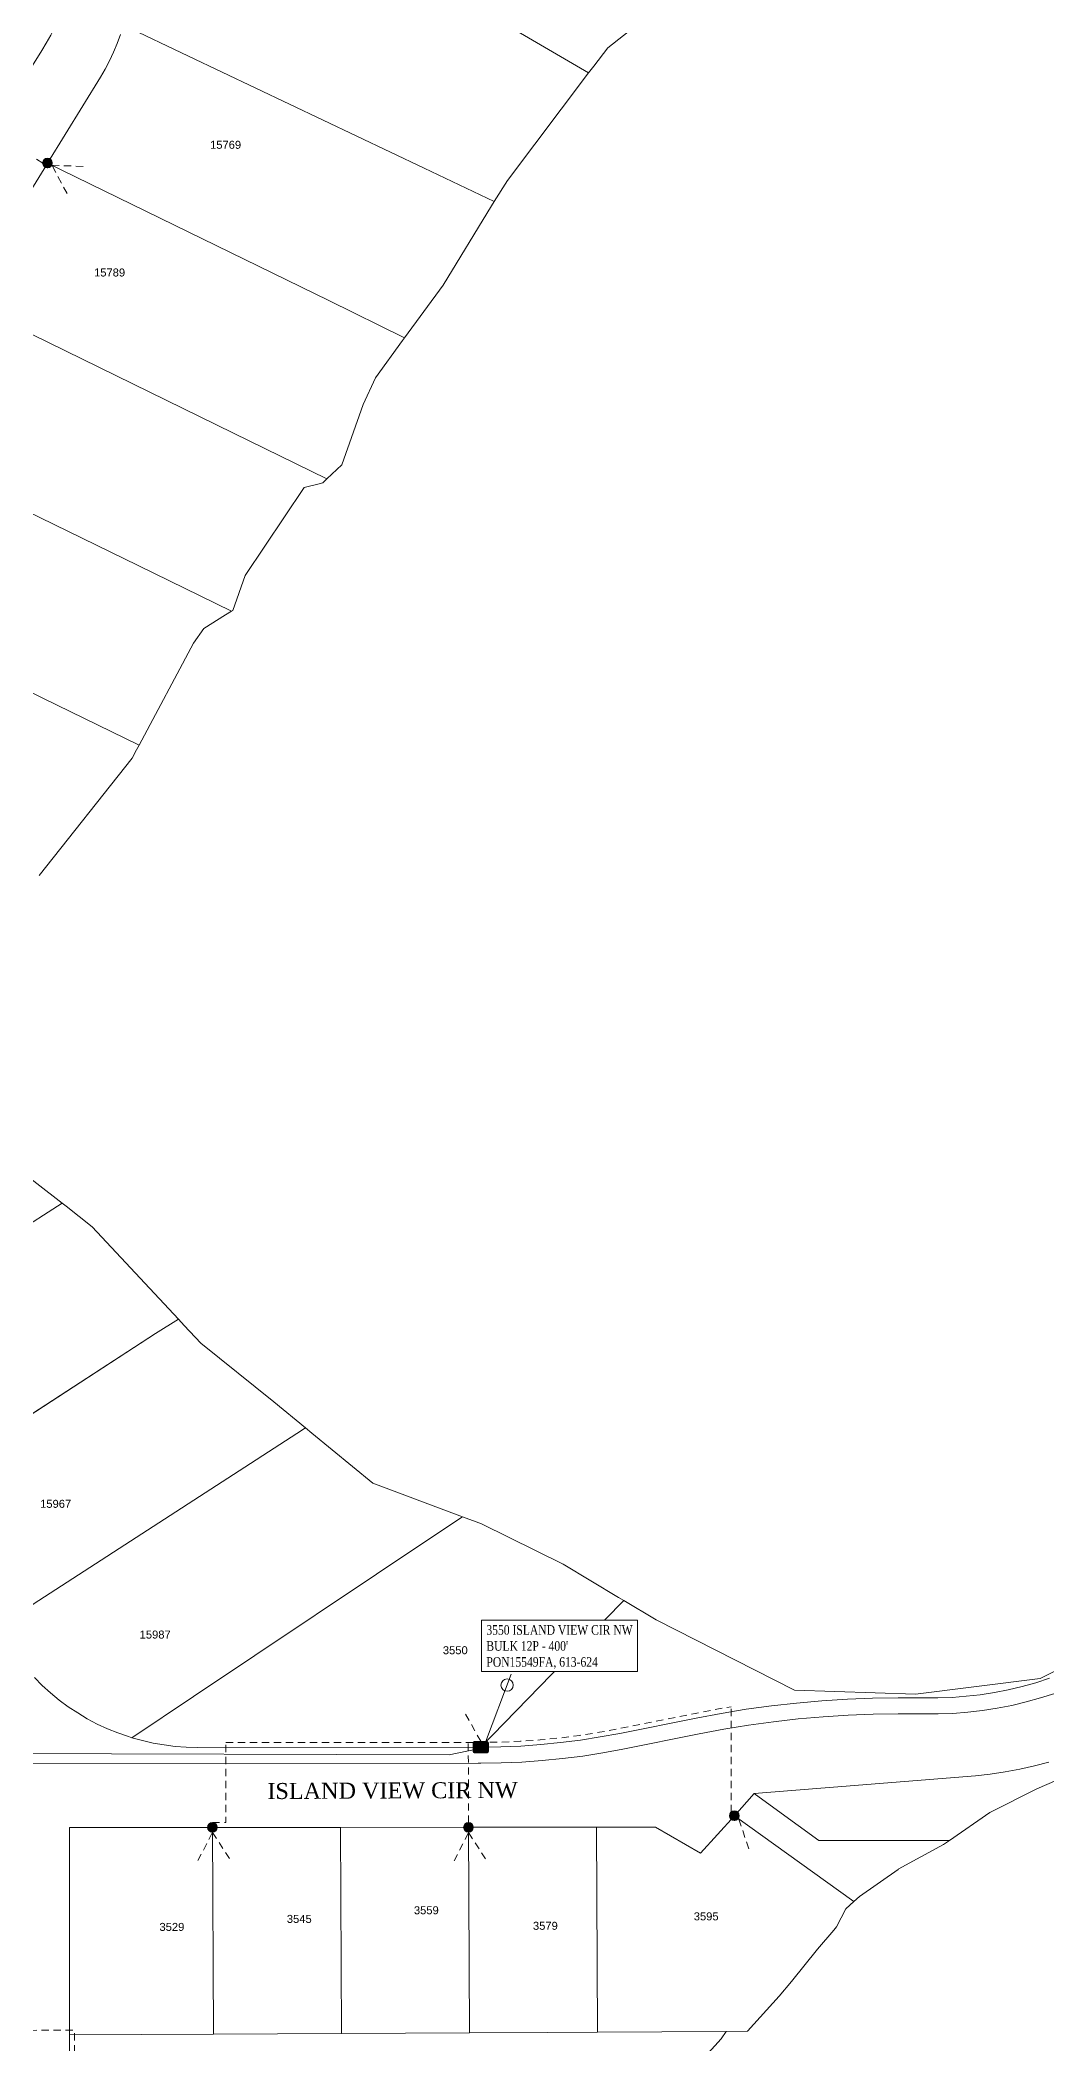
# Model space of a CAD drawing. Header units: feet. Extents: x 865220 to 2774701, y -2240498 to 961524.
# Drawn here: x 2767806 to 2768435, y 954671 to 955923 of the extents above; entities that cross this region are included whole.
import ezdxf
from ezdxf.enums import TextEntityAlignment as Align
from ezdxf.lldxf.tags import DXFTag

# ---------------------------------------------------------------- set-up
doc = ezdxf.new("R2010")
doc.units = ezdxf.units.FT
doc.header["$LTSCALE"] = 0.015
doc.header["$MEASUREMENT"] = 0
doc.linetypes.add('DASHED', pattern=[5, 3, -2])
for name, color, linetype, lineweight in [('144D', 112, '144D', 5), ('72A', 112, '72A', 5), ('DROP BURIED', 7, 'DASHED', 5), ('Parcels', 7, 'Continuous', 0), ('PROP_TEL', 6, 'Continuous', 5), ('RUNNING LINE (UNDERGROUND)', 10, 'Continuous', 40), ('TAIL', 1, 'MST', 5), ('TERMINALS', 7, 'Continuous', 5)]:
    doc.layers.add(name, color=color, linetype=linetype, lineweight=lineweight)
for name, color, linetype in [('Scott County Addresses', 7, 'Continuous'), ('STREET NAME', 7, 'Continuous'), ('TELEPHONE STRUCT-PROP', 6, 'Continuous')]:
    doc.layers.add(name, color=color, linetype=linetype)
doc.styles.add('Dimensions 100', font='arial.ttf')
doc.styles.add('Line', font='txt.shx', dxfattribs={"height": 3})
doc.styles.add('SIMPLEX', font='times.ttf', dxfattribs={"width": 0.8})
doc.styles.get("Standard").update_dxf_attribs({"font": 'times.ttf'})
doc.styles.add('Utilities', font='arial.ttf', dxfattribs={"height": 2.5})
tags = doc.linetypes.add('144D', pattern='A,80,-5,["144D",Line,S=1.5,R=0,X=0,Y=-1.5],-24', length=109).pattern_tags.tags
tags[6] = DXFTag(74, 10)
tags = doc.linetypes.add('72A', pattern='A,80,-5,["72A",Line,S=1.5,R=0,X=0,Y=-1.5],-20', length=105).pattern_tags.tags
tags[6] = DXFTag(74, 10)
tags = doc.linetypes.add('MST', pattern='A,5,-5,5,-5,["TAIL",Line,S=1.5,R=0,X=0,Y=-1.5],-20', length=40).pattern_tags.tags
tags[10] = DXFTag(74, 10)

# ---------------------------------------------------------------- blocks, each defined once
blk = doc.blocks.new('ACMAP_ANN_TEMPLATE_Scott County Address')
at = {"layer": 'Scott County Addresses', "style": 'Dimensions 100'}
blk.add_attdef('ScottCountyAddress', (0, 0), '', height=50, dxfattribs=at)
blk = doc.blocks.new('NEW HH')
at = {"ltscale": 40, "true_color": 0xffffff}
h = blk.add_hatch(color=7, dxfattribs=at)
h.dxf.hatch_style = 1
h.paths.add_polyline_path([(-0.061, -0.031, 0.414214), (-0.046, -0.046), (0.046, -0.046, 0.414214), (0.061, -0.031), (0.061, 0.031, 0.414214), (0.046, 0.046), (-0.046, 0.046, 0.414214), (-0.061, 0.031)])
at = {"layer": 'RUNNING LINE (UNDERGROUND)', "color": 6, "lineweight": 0, "const_width": 0.005, "flags": 128}
blk.add_lwpolyline([(-0.061, 0.031), (-0.061, -0.031, 0.414214), (-0.046, -0.046), (0.046, -0.046, 0.414214), (0.061, -0.031), (0.061, 0.031, 0.414214), (0.046, 0.046), (-0.046, 0.046, 0.414214)], format="xyb", close=True, dxfattribs=at)
at = {"layer": 'TELEPHONE STRUCT-PROP', "color": 18, "true_color": 0x000000, "style": 'Utilities'}
blk.add_text('HH', height=0.05, dxfattribs=at).set_placement((0, 0), align=Align.MIDDLE_CENTER)
blk = doc.blocks.new('Proposed FlowerPot')
at = {"lineweight": 5, "ltscale": 100, "true_color": 0xffffff}
h = blk.add_hatch(color=7, dxfattribs=at)
h.dxf.hatch_style = 1
h.paths.add_polyline_path([(-0.06, 0, 0.414214), (0, -0.06, 0.414214), (0.06, 0, 0.414214), (0, 0.06, 0.414214)])
at = {"lineweight": 5, "ltscale": 100}
blk.add_circle((0, 0), 0.0604, dxfattribs=at)
at = {"layer": 'RUNNING LINE (UNDERGROUND)', "color": 6, "lineweight": 5, "const_width": 0.00907, "flags": 128}
blk.add_lwpolyline([(-0.06, 0, -0.414214), (0, 0.06, -0.414214), (0.06, 0, -0.414214), (0, -0.06, -0.414214), (-0.06, 0)], format="xyb", dxfattribs=at)
at = {"color": 18, "linetype": 'ByBlock', "lineweight": 5, "ltscale": 100, "true_color": 0x000000, "style": 'Dimensions 100'}
blk.add_text('F', height=0.0744, dxfattribs=at).set_placement((-0.029, -0.037))
blk = doc.blocks.new('TERMINAL')
at = {"lineweight": 5, "ltscale": 0.5, "flags": 128}
blk.add_lwpolyline([(-0.1, -0.6), (-0.1, 44.8)], dxfattribs=at)
at = {"lineweight": 5, "ltscale": 0.5}
blk.add_circle((-0.1, 37.6), 3.83, dxfattribs=at)

msp = doc.modelspace()

# ---------------------------------------------------------------- linework, layer by layer
at = {"layer": '144D', "lineweight": 5, "ltscale": 100, "flags": 128}
msp.add_lwpolyline([(2768004.9, 956736.2), (2768021.1, 956707.8), (2768017.1, 956695.5), (2768013.4, 956685.4), (2768009.3, 956675.4), (2768004.7, 956665.7), (2767999.7, 956656.2), (2767994.3, 956646.8), (2767988.6, 956637.7), (2767982.4, 956628.9), (2767975.9, 956620.3), (2767969.1, 956612), (2767962.1, 956604.2), (2767925.3, 956565.1), (2767924.7, 956564.5), (2767900.2, 956538.4), (2767819.7, 956452.6), (2767826.6, 956445.4), (2767822.5, 956441), (2767943.8, 956314.6), (2768032.8, 956221.9), (2768036, 956218), (2768039, 956213.2), (2768041.2, 956207.9), (2768042.7, 956202.4), (2768043.4, 956196.7), (2768043.3, 956191), (2768042.4, 956185.3), (2768040.7, 956179.9), (2768038.2, 956174.7), (2768035, 956169.9), (2768031.7, 956166.2), (2767977.5, 956113.9), (2767973.7, 956110.1), (2767925.8, 956063.8), (2767916.1, 956054.8), (2767906.2, 956045.9), (2767895.5, 956036.9), (2767885, 956028.5), (2767874.2, 956020.4), (2767863.4, 956012.7), (2767857.7, 956008.5), (2767852.4, 956004.3), (2767847.4, 955999.8), (2767842.5, 955995.1), (2767837.9, 955990.1), (2767835.5, 955987.3), (2767831.3, 955982.1), (2767827.5, 955976.8), (2767823.9, 955971.3), (2767823.3, 955970.3), (2767822.9, 955961.1), (2767822.2, 955955.1), (2767821.1, 955949), (2767819.6, 955943.1), (2767817.7, 955937.3), (2767815.5, 955931.6), (2767812.8, 955926.1), (2767809.9, 955921.1), (2767807.1, 955916.5), (2767799.3, 955903.8), (2767757.3, 955835.7), (2767715.3, 955767.6), (2767673.3, 955699.6), (2767640.3, 955645.8), (2767614.3, 955642)], dxfattribs=at)
at = {"layer": 'DROP BURIED', "lineweight": 5, "ltscale": 100, "flags": 128}
for points in [[(2767807.7, 955846.2), (2767756.3, 955877.9)], [(2767922.2, 954859.1), (2768079.8, 954859.2), (2768081.5, 954859.2), (2768093.9, 954859.4), (2768106.3, 954859.9), (2768118.7, 954860.8), (2768131.1, 954862), (2768143.4, 954863.6), (2768155.6, 954865.5), (2768167.8, 954867.8), (2768215.5, 954877.3), (2768231.2, 954880.3), (2768237.9, 954881.4)], [(2768237.9, 954815.6), (2768237.9, 954881.4)], [(2767913.8, 954809.1), (2767922.2, 954809.1), (2767922.2, 954859.1)], [(2768073.8, 954809.1), (2768073.7, 954859.2)], [(2767664.5, 954678.7), (2767726.6, 954678.9), (2767827.5, 954679.4), (2767827.5, 954676.4), (2767827.5, 954651.6), (2767827.5, 954627.3)]]:
    msp.add_lwpolyline(points, dxfattribs=at)
at = {"layer": 'DROP BURIED', "lineweight": 5, "ltscale": 100}
for points in [[(2767822.9, 955827.1), (2767813.5, 955844.8), (2767833.5, 955844.1)], [(2768081.5, 954859.9), (2768071.7, 954877.3)], [(2768249, 954792.7), (2768242.6, 954811.7)], [(2767904.7, 954785.3), (2767913.9, 954803), (2767924.7, 954786.2)], [(2768064.8, 954785.1), (2768073.9, 954802.8), (2768084.7, 954786)]]:
    msp.add_lwpolyline(points, dxfattribs=at)
at = {"layer": 'Parcels', "lineweight": 5}
for p, q in [((2768160.8, 955918.1), (2768197.1, 955946.8)), ((2768148.9, 955902.5), (2768086.4, 955939.1)), ((2767856.3, 955926.5), (2767854.3, 955920.9)), ((2767898.9, 955913), (2767858.6, 955932.2)), ((2767849.5, 955910.1), (2767846.8, 955904.9)), ((2767852, 955915.5), (2767849.5, 955910.1)), ((2767854.3, 955920.9), (2767852, 955915.5)), ((2768046.1, 955843), (2767898.9, 955913)), ((2768152.1, 955906.7), (2768160.8, 955918.1)), ((2767843.8, 955899.8), (2767810.7, 955846.2)), ((2767846.8, 955904.9), (2767843.8, 955899.8)), ((2768098.1, 955835.3), (2768148.9, 955902.5)), ((2768148.9, 955902.5), (2768152.1, 955906.7)), ((2767810.7, 955846.2), (2767810.2, 955845.3)), ((2767986.5, 955760.2), (2767810.7, 955846.2)), ((2767810.7, 955846.2), (2767986.5, 955760.2)), ((2767810.2, 955845.3), (2767757.7, 955760.2)), ((2768089.9, 955822.1), (2768046.1, 955843)), ((2768089.9, 955822.1), (2768098.1, 955835.3)), ((2768088.3, 955819.5), (2768089.9, 955822.1)), ((2768089.9, 955822.1), (2768089.9, 955822.1)), ((2768057.9, 955769.9), (2768088.3, 955819.5)), ((2767926.9, 955677.4), (2767757.7, 955760.2)), ((2767757.7, 955760.2), (2767926.9, 955677.4)), ((2768033.9, 955737), (2767986.5, 955760.2)), ((2768033.9, 955737), (2768057.9, 955769.9)), ((2768015.7, 955711.9), (2768032.6, 955735.2)), ((2768032.6, 955735.2), (2768033.9, 955737)), ((2768033.9, 955737), (2768033.9, 955737)), ((2768008, 955695.3), (2768015.7, 955711.9)), ((2767994.6, 955657.7), (2768008, 955695.3)), ((2767867.4, 955594.6), (2767711.5, 955670.9)), ((2767711.5, 955670.9), (2767867.4, 955594.6)), ((2767985.3, 955648.8), (2767926.9, 955677.4)), ((2767971.2, 955643.4), (2767980.5, 955645.8)), ((2767980.5, 955645.8), (2767982.8, 955646.4)), ((2767982.8, 955646.4), (2767985.3, 955648.8)), ((2767985.3, 955648.8), (2767994.6, 955657.7)), ((2767985.3, 955648.8), (2767985.3, 955648.8)), ((2767934.3, 955588.5), (2767971.2, 955643.4)), ((2767651.6, 955588.3), (2767807.8, 955511.8)), ((2767925.7, 955566.1), (2767867.4, 955594.6)), ((2767867.4, 955594.6), (2767925.7, 955566.1)), ((2767926.5, 955566.6), (2767934.3, 955588.5)), ((2767908.4, 955555.4), (2767922, 955563.8)), ((2767922, 955563.8), (2767925.7, 955566.1)), ((2767925.7, 955566.1), (2767926.5, 955566.6)), ((2767925.7, 955566.1), (2767925.7, 955566.1)), ((2767867.9, 955482.4), (2767901.9, 955546.1)), ((2767901.9, 955546.1), (2767908.4, 955555.4)), ((2767867.9, 955482.4), (2767807.8, 955511.8)), ((2767805.5, 955401), (2767863.6, 955474.3)), ((2767863.6, 955474.3), (2767866.4, 955479.5)), ((2767866.4, 955479.5), (2767867.9, 955482.4)), ((2767867.9, 955482.4), (2767867.9, 955482.4)), ((2767819.8, 955196.2), (2767790.1, 955219.3)), ((2767819.8, 955196.2), (2767790.1, 955177)), ((2767790.1, 955177), (2767819.8, 955196.2)), ((2767822.3, 955194.3), (2767819.8, 955196.2)), ((2767819.8, 955196.2), (2767819.8, 955196.2)), ((2767838.7, 955181.5), (2767822.3, 955194.3)), ((2767892.5, 955123.8), (2767838.7, 955181.5)), ((2767892.5, 955123.8), (2767878.3, 955114.7)), ((2767878.3, 955114.7), (2767892.5, 955123.8)), ((2767896.2, 955119.8), (2767892.5, 955123.8)), ((2767892.5, 955123.8), (2767892.5, 955123.8)), ((2767906.6, 955108.7), (2767896.2, 955119.8)), ((2767878.3, 955114.7), (2767711.2, 955006.2)), ((2767711.2, 955006.2), (2767878.3, 955114.7)), ((2767952.1, 955072), (2767906.6, 955108.7)), ((2767971.9, 955055.8), (2767952.1, 955072)), ((2767776.8, 954929.5), (2767966.5, 955052.3)), ((2767971.9, 955055.8), (2767966.5, 955052.3)), ((2767966.5, 955052.3), (2767971.9, 955055.8)), ((2767975.9, 955052.5), (2767971.9, 955055.8)), ((2767971.9, 955055.8), (2767971.9, 955055.8)), ((2768014.1, 955021.3), (2767975.9, 955052.5)), ((2768070, 955000.2), (2768014.1, 955021.3)), ((2768054.7, 954990), (2768070, 955000.2)), ((2768078.6, 954997), (2768070, 955000.2)), ((2768070, 955000.2), (2768070, 955000.2)), ((2768081.9, 954995.7), (2768078.6, 954997)), ((2768132.9, 954970.5), (2768081.9, 954995.7)), ((2768054.7, 954990), (2767901.9, 954887.9)), ((2768167.5, 954949.8), (2768132.9, 954970.5)), ((2768147.8, 954924.3), (2768170.8, 954947.8)), ((2768170.8, 954947.8), (2768167.5, 954949.8)), ((2768170.8, 954947.8), (2768170.8, 954947.8)), ((2768191.1, 954935.7), (2768170.8, 954947.8)), ((2768277.5, 954891.9), (2768191.1, 954935.7)), ((2768512.8, 954939.6), (2768431.1, 954899.2)), ((2768147.8, 954924.3), (2768081.5, 954856.2)), ((2767802.5, 954899.8), (2767807.4, 954894.8)), ((2767807.4, 954894.8), (2767812.6, 954890.1)), ((2768431.1, 954899.2), (2768353.1, 954889.3)), ((2767812.6, 954890.1), (2767818.1, 954885.7)), ((2767818.1, 954885.7), (2767823.7, 954881.5)), ((2767863.4, 954862.1), (2767901.9, 954887.9)), ((2768353.1, 954889.3), (2768277.5, 954891.9)), ((2767823.7, 954881.5), (2767829.6, 954877.6)), ((2767829.6, 954877.6), (2767835.6, 954874)), ((2767835.6, 954874), (2767841.8, 954870.7)), ((2767841.8, 954870.7), (2767848.2, 954867.7)), ((2767848.2, 954867.7), (2767854.7, 954865.1)), ((2767854.7, 954865.1), (2767861.3, 954862.8)), ((2767861.3, 954862.8), (2767863.4, 954862.1)), ((2767863.4, 954862.1), (2767870.1, 954860.3)), ((2767870.1, 954860.3), (2767876.8, 954858.8)), ((2767876.8, 954858.8), (2767883.6, 954857.6)), ((2767883.6, 954857.6), (2767890.5, 954856.7)), ((2767890.5, 954856.7), (2767897.4, 954856.2)), ((2767897.4, 954856.2), (2767904.3, 954856)), ((2768427.6, 954844.6), (2768418.4, 954842.5)), ((2768436.6, 954846.9), (2768427.6, 954844.6)), ((2768390.6, 954838.3), (2768252.4, 954827.2)), ((2768399.9, 954839.4), (2768390.6, 954838.3)), ((2768409.2, 954840.8), (2768399.9, 954839.4)), ((2768418.4, 954842.5), (2768409.2, 954840.8)), ((2768429.1, 954830.2), (2768458.8, 954843.2)), ((2768252.4, 954827.2), (2768240, 954813.4)), ((2768267, 954816.6), (2768252.4, 954827.2)), ((2768399.7, 954815.3), (2768429.1, 954830.2)), ((2768240, 954813.4), (2768218.9, 954790)), ((2768314.6, 954759.8), (2768240, 954813.4)), ((2768240, 954813.4), (2768314.6, 954759.8)), ((2768292.8, 954797.9), (2768267, 954816.6)), ((2768374.4, 954797.9), (2768399.7, 954815.3)), ((2767904.4, 954806.1), (2767824.4, 954806)), ((2767913.8, 954806.1), (2767904.4, 954806.1)), ((2767993.8, 954806.1), (2767913.8, 954806.1)), ((2767913.8, 954806.1), (2767914.5, 954676.9)), ((2767913.8, 954806.1), (2767913.8, 954806.1)), ((2768073.8, 954806.2), (2767993.8, 954806.1)), ((2767994.5, 954677.3), (2767993.8, 954806.1)), ((2767993.8, 954806.1), (2767993.8, 954806.1)), ((2768153.8, 954806.3), (2768073.8, 954806.2)), ((2768073.8, 954806.2), (2768074.5, 954677.7)), ((2768073.8, 954806.2), (2768073.8, 954806.2)), ((2768154.4, 954678.2), (2768153.8, 954806.3)), ((2768153.8, 954806.3), (2768153.8, 954806.3)), ((2768190.7, 954806.3), (2768153.8, 954806.3)), ((2768218.9, 954790), (2768190.7, 954806.3)), ((2768292.8, 954797.9), (2768352.8, 954797.9)), ((2768292.8, 954797.9), (2768292.8, 954797.9)), ((2768342.4, 954779.9), (2768370.6, 954795.4)), ((2768374.4, 954797.9), (2768352.8, 954797.9)), ((2768370.6, 954795.4), (2768374.4, 954797.9)), ((2768318.2, 954763), (2768342.4, 954779.8)), ((2768342.4, 954779.8), (2768342.4, 954779.9)), ((2768309.6, 954755.3), (2768314.6, 954759.8)), ((2768314.6, 954759.8), (2768318.2, 954763)), ((2768314.6, 954759.8), (2768314.6, 954759.8)), ((2768303.9, 954743.9), (2768309.6, 954755.3)), ((2768292, 954729.9), (2768302.2, 954741.9)), ((2768302.2, 954741.9), (2768303.9, 954743.9)), ((2768275.6, 954709.8), (2768292, 954729.9)), ((2768268, 954700.7), (2768275.6, 954709.8)), ((2768248.2, 954678.7), (2768268, 954700.7)), ((2767824.5, 954676.4), (2767914.5, 954676.9)), ((2767994.5, 954677.3), (2767914.5, 954676.9)), ((2767914.5, 954676.9), (2767914.5, 954676.9)), ((2767994.5, 954677.3), (2768074.5, 954677.7)), ((2768074.5, 954677.7), (2768122.9, 954678)), ((2768154.4, 954678.2), (2768122.9, 954678)), ((2768234.8, 954678.6), (2768154.4, 954678.2)), ((2768221.8, 954662.9), (2768231.7, 954673.9)), ((2768231.7, 954673.9), (2768234.8, 954678.6)), ((2768234.8, 954678.6), (2768248.2, 954678.7))]:
    msp.add_line(p, q, dxfattribs=at)
for points in [[(2767904.3, 954856), (2768079.8, 954856.2), (2768081.5, 954856.2), (2768094, 954856.4), (2768106.5, 954856.9), (2768119, 954857.8), (2768131.4, 954859.1), (2768143.8, 954860.6), (2768156.1, 954862.6), (2768168.4, 954864.8), (2768216.1, 954874.4), (2768231.7, 954877.3), (2768247.4, 954879.9), (2768263.1, 954882), (2768278.9, 954883.8), (2768294.7, 954885.2), (2768310.6, 954886.2), (2768326.4, 954886.9), (2768342.3, 954887.1), (2768358.2, 954887), (2768367.1, 954887), (2768376, 954887.3), (2768384.9, 954888), (2768393.7, 954889), (2768402.5, 954890.4), (2768411.2, 954892.1), (2768419.9, 954894.2), (2768428.4, 954896.5), (2768436.9, 954899.3)], [(2767824.4, 954806), (2767824.5, 954676.4), (2767824.5, 954651.6), (2767824.5, 954627.3)]]:
    msp.add_lwpolyline(points, dxfattribs=at)
at = {"layer": 'TAIL', "lineweight": 5, "ltscale": 100, "flags": 128}
msp.add_lwpolyline([(2767755.1, 954843.5), (2767780.1, 954852.2), (2768061.8, 954851.4), (2768078.8, 954855)], dxfattribs=at)

# ---------------------------------------------------------------- block references
at = {"layer": 'PROP_TEL', "lineweight": 5}
for name, p, xscale, yscale, zscale in [('Proposed FlowerPot', (2767810.7, 955846.2), 50, 50, 50), ('NEW HH', (2768081.5, 954856.2), 80, 80, 80), ('Proposed FlowerPot', (2767913.8, 954806.1), 50, 50, 50), ('Proposed FlowerPot', (2768073.8, 954806.1), 50, 50, 50), ('Proposed FlowerPot', (2768240, 954813.4), 50, 50, 50)]:
    msp.add_blockref(name, p, dxfattribs=dict(at, xscale=xscale, yscale=yscale, zscale=zscale))
at = {"layer": 'Scott County Addresses', "lineweight": 5, "xscale": 0.1, "yscale": 0.1, "zscale": 0.1}
for p, values in [((2767912.3, 955855.1), {'ScottCountyAddress': '15769'}), ((2767839.8, 955775.3), {'ScottCountyAddress': '15789'}), ((2767806.1, 955005.8), {'ScottCountyAddress': '15967'}), ((2767868.3, 954924.1), {'ScottCountyAddress': '15987'}), ((2768057.8, 954914.3), {'ScottCountyAddress': '3550'}), ((2768039.7, 954751.8), {'ScottCountyAddress': '3559'}), ((2767880.7, 954741.4), {'ScottCountyAddress': '3529'}), ((2767960.3, 954746.4), {'ScottCountyAddress': '3545'}), ((2768114.1, 954742.1), {'ScottCountyAddress': '3579'}), ((2768214.6, 954748), {'ScottCountyAddress': '3595'})]:
    msp.add_blockref('ACMAP_ANN_TEMPLATE_Scott County Address', p, dxfattribs=at).add_auto_attribs(values)
at = {"layer": 'TERMINALS', "lineweight": 5, "ltscale": 0.5, "rotation": 339.4581927639206}
msp.add_blockref('TERMINAL', (2768084.8, 954859.8), dxfattribs=at)

# ---------------------------------------------------------------- texts
at = {"layer": 'STREET NAME', "lineweight": 5, "ltscale": 40, "insert": (2767948.1, 954833.8), "char_height": 10, "attachment_point": 1, "rotation": 0.2598}
msp.add_mtext('ISLAND VIEW CIR NW', dxfattribs=at)

# ---------------------------------------------------------------- next in the draw order: texts
at = {"layer": 'TERMINALS', "lineweight": 5, "ltscale": 0.5, "insert": (2768085, 954932.5), "char_height": 6, "attachment_point": 1, "style": 'SIMPLEX', "bg_fill": 19, "box_fill_scale": 1.5, "bg_fill_color": 256, "bg_fill_transparency": 0}
msp.add_mtext("3550 ISLAND VIEW CIR NW\\PBULK 12P - 400'\\PPON15549FA, 613-624", dxfattribs=at)

# ---------------------------------------------------------------- next in the draw order: linework, layer by layer
at = {"layer": '72A', "lineweight": 5, "ltscale": 100, "flags": 128}
msp.add_lwpolyline([(2767614.3, 955642), (2767622.1, 955616.2), (2767589.3, 955563.4), (2767547.3, 955495.3), (2767527.4, 955463.1), (2767522.7, 955455.2), (2767518.3, 955447.2), (2767514.2, 955439.1), (2767510.3, 955430.9), (2767507.7, 955425), (2767507.4, 955424.2), (2767507, 955423.2), (2767506.5, 955422.2), (2767506.2, 955421.3), (2767505.8, 955420.3), (2767505.4, 955419.4), (2767505, 955418.4), (2767504.6, 955417.4), (2767504.2, 955416.4), (2767503.8, 955415.4), (2767503.5, 955414.5), (2767503.1, 955413.5), (2767502.7, 955412.5), (2767502.4, 955411.5), (2767501.7, 955409.7), (2767498.7, 955400.8), (2767496, 955392), (2767493.6, 955383.1), (2767491.5, 955374.1), (2767489.7, 955365), (2767488.2, 955356.2), (2767487, 955347.3), (2767486.1, 955338.4), (2767485.5, 955329.4), (2767485.1, 955320.4), (2767485.1, 955311.4), (2767485.2, 955303.8), (2767485.6, 955296.1), (2767486.3, 955286.8), (2767487.4, 955277.6), (2767488.7, 955268.4), (2767490.3, 955259.3), (2767492.3, 955250.2), (2767494.5, 955241.2), (2767497.1, 955232.1), (2767497.6, 955230.2), (2767498.2, 955228.3), (2767501.3, 955219.1), (2767501.6, 955218.3), (2767502, 955217.3), (2767502.3, 955216.3), (2767502.7, 955215.3), (2767503.4, 955213.5), (2767506.8, 955204.9), (2767510.4, 955196.5), (2767514.3, 955188.2), (2767518.5, 955180.1), (2767522.9, 955172.1), (2767527.6, 955164.3), (2767623.6, 955046.9), (2767675.7, 954986.2), (2767730.8, 954921.8), (2767738.1, 954913.2), (2767743.3, 954906.8), (2767748.4, 954900), (2767753.2, 954893), (2767757.7, 954885.8), (2767761.8, 954878.4), (2767765.6, 954870.8), (2767769.1, 954863.1), (2767772.2, 954855.2), (2767775, 954847.2), (2767775.4, 954845.9), (2768079.8, 954846.2), (2768081.6, 954846.2), (2768094.3, 954846.4), (2768107.1, 954846.9), (2768119.8, 954847.8), (2768132.5, 954849.1), (2768145.2, 954850.7), (2768157.8, 954852.7), (2768170.3, 954855), (2768218, 954864.6), (2768233.4, 954867.5), (2768248.9, 954870), (2768264.4, 954872.1), (2768279.9, 954873.9), (2768295.5, 954875.2), (2768311.1, 954876.2), (2768326.7, 954876.9), (2768342.4, 954877.1), (2768358.2, 954877), (2768367.3, 954877), (2768376.6, 954877.3), (2768385.8, 954878), (2768395.1, 954879.1), (2768404.2, 954880.5), (2768413.3, 954882.3), (2768422.4, 954884.5), (2768431.3, 954887), (2768440.2, 954889.8), (2768448.8, 954893), (2768553.3, 954933.5), (2768567.1, 954939), (2768580.9, 954945), (2768594.5, 954951.3), (2768607.9, 954957.9), (2768621.1, 954964.9), (2768634.2, 954972.2), (2768647.1, 954979.8), (2768659.7, 954987.8), (2768672.2, 954996.1), (2768684.5, 955004.7), (2768696.5, 955013.6), (2768708.2, 955022.7), (2768719, 955031.1), (2768729.9, 955039.2), (2768741, 955047), (2768752.3, 955054.4), (2768763.8, 955061.6), (2768775.5, 955068.4), (2768787.4, 955075), (2768799.4, 955081.2), (2768811.6, 955087.1), (2768824, 955092.7), (2768836.5, 955097.9), (2768849.1, 955102.9), (2768861.9, 955107.4), (2768874.7, 955111.7), (2768894.1, 955119.1, -0.056935), (2769082.5, 955160.9), (2769094.8, 955169.4)], format="xyb", dxfattribs=at)

doc.saveas('drawing.dxf')
